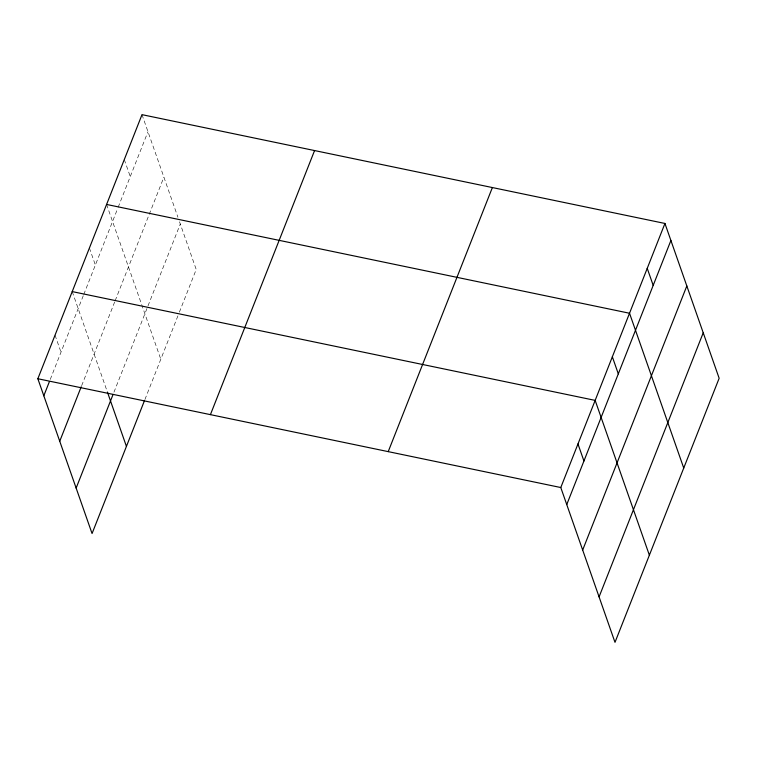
<?xml version="1.0" encoding="UTF-8"?>
<svg xmlns="http://www.w3.org/2000/svg" width="757" height="757" viewBox="0 0 757 757"><rect width="100%" height="100%" fill="white"/><g stroke="black" fill="none" stroke-linecap="round" stroke-linejoin="round"><path stroke-width="0.57" stroke-dasharray="3.79 2.84" d="M50.255 379.437L83.336 295.552M83.772 294.464L117.732 208.345M118.168 207.248L147.965 131.699M81.652 385.682L114.733 301.806M115.159 300.718L163.891 177.157M113.947 392.221L180.289 224.006M144.909 399.554L178.51 314.363M179.371 312.168L196.214 269.464L179.513 221.773M142.004 114.657L177.952 217.306M124.29 159.557L130.261 176.589M106.586 204.447L160.806 359.253M89.402 248.022L95.373 265.054M72.218 291.596L106.992 390.896M55.034 335.162L61.005 352.204"/><path stroke-width="1.14" d="M144.473 400.642L92.061 533.543L37.85 378.737L142.004 114.657L664.939 223.457L719.15 378.263L614.996 642.343L560.786 487.536L664.939 223.457M43.811 395.779L49.404 381.613M59.737 441.236L81.217 386.77M76.145 488.076L113.086 394.397M210.418 414.637L314.571 150.558M388.218 451.636L492.372 187.556M566.756 504.569L670.901 240.489M582.672 550.036L686.826 285.957M599.08 596.876L703.225 332.796M106.586 204.447L629.531 313.247L683.741 468.053M72.218 291.596L595.153 400.387L649.374 555.193M37.85 378.737L560.786 487.536M647.235 268.347L653.196 285.389M612.347 356.812L618.308 373.854M577.969 443.962L583.94 460.994M107.39 392.012L126.428 446.403"/></g></svg>
